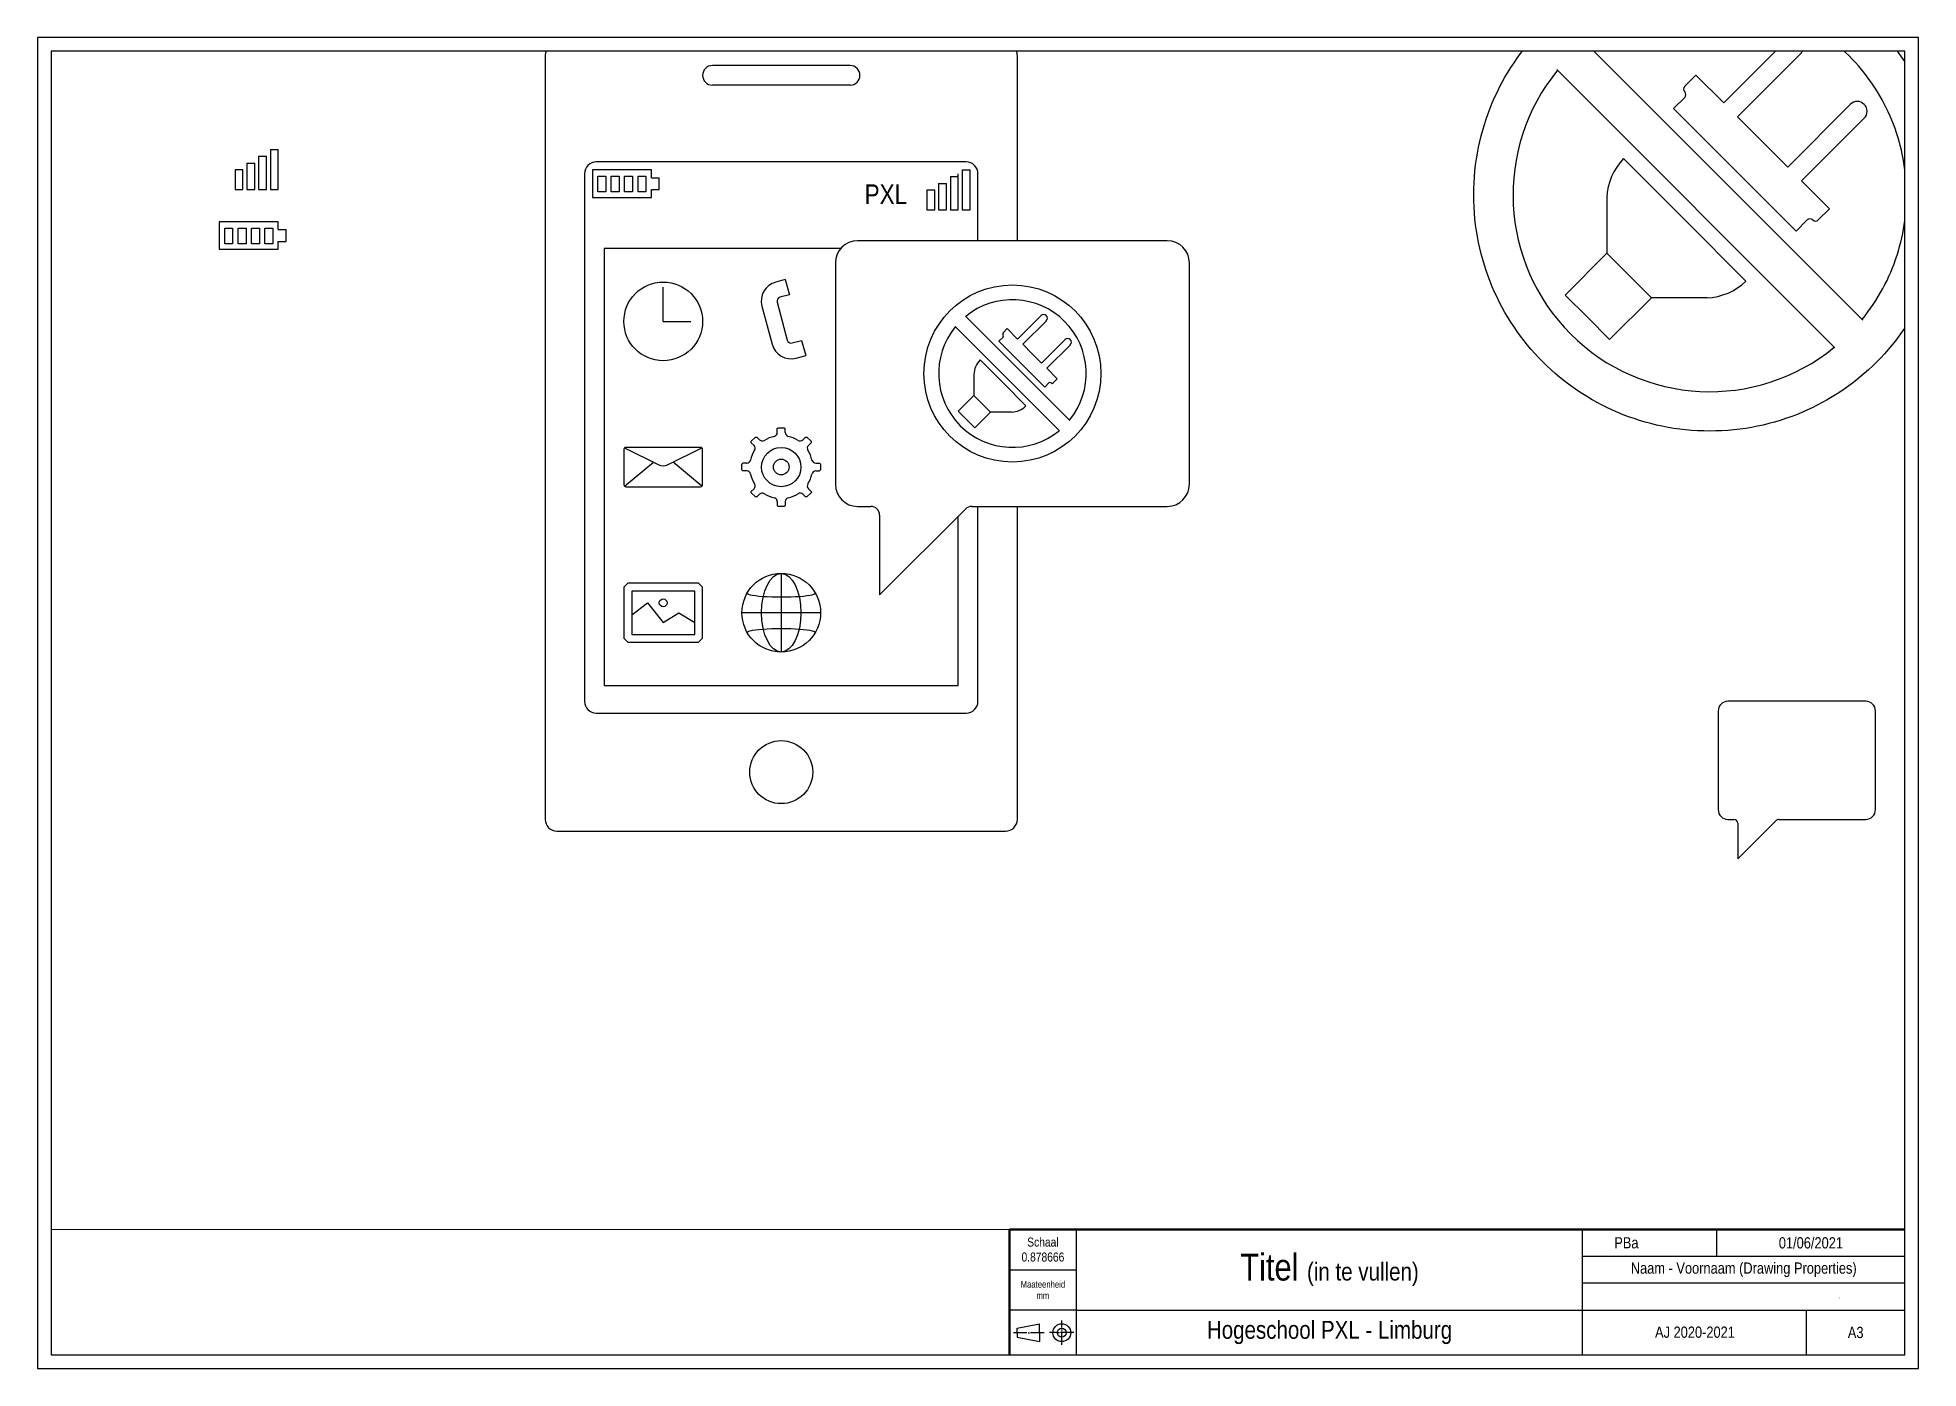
# Paper-space layout 'Landscape A3 (VP-DWGtoPDF)' of a CAD drawing. Header units: millimetres. Extents: x -44 to 376, y -34 to 263.
# The model-space entities are those that its viewports show. They can reach past a viewport. Long polylines and large blocks are cut down to what shows.
import ezdxf
from ezdxf.enums import TextEntityAlignment as Align

# ---------------------------------------------------------------- set-up
doc = ezdxf.new("R2010")
doc.units = ezdxf.units.MM
doc.header["$LTSCALE"] = 0.5
doc.linetypes.add('ACAD_ISO04W100', pattern=[30, 24, -3, 0, -3])
doc.layers.get('0').update_dxf_attribs({"color": 250})
for name, color, linetype, plot in [('00 Niet printen', 212, 'Continuous', False), ('Uitgeverij', 7, 'Continuous', False), ('VP Hidden', 252, 'Continuous', False)]:
    doc.layers.add(name, color=color, linetype=linetype, plot=plot)
doc.layers.add('Kader', color=7, linetype='Continuous')
doc.styles.add('A3NCAD Technic', font='technic_.ttf')
doc.styles.get("Standard").update_dxf_attribs({"font": 'verdana.ttf'})
doc.styles.add('Technic', font='technic_.ttf')

# ---------------------------------------------------------------- blocks, each defined once
blk = doc.blocks.new('*U26')
at = {"linetype": 'Continuous', "insert": (0, 0), "char_height": 4, "attachment_point": 5, "style": 'Technic'}
blk.add_mtext_dynamic_manual_height_columns('Hogeschool PXL - Limburg', width=113, gutter_width=12.5, heights=[0], dxfattribs=at)
blk = doc.blocks.new('*U28')
at = {"linetype": 'Continuous', "insert": (-0.18, -0.05), "char_height": 2.5, "width": 49.5442, "attachment_point": 5, "style": 'Technic'}
blk.add_mtext('AJ 2020-2021', dxfattribs=at)
blk = doc.blocks.new('*U29')
at = {"lineweight": 30, "insert": (0, 0), "char_height": 2.5, "width": 72, "attachment_point": 5, "style": 'Technic'}
blk.add_mtext('Naam - Voornaam (Drawing Properties)', dxfattribs=at)
blk = doc.blocks.new('*U27')
at = {"linetype": 'Continuous', "insert": (-7.91, 0.01), "char_height": 2.5, "attachment_point": 4, "style": 'Technic'}
blk.add_mtext_dynamic_manual_height_columns('PBa ', width=11.7286, gutter_width=12.5, heights=[0], dxfattribs=at)
blk = doc.blocks.new('*U24')
at = {"linetype": 'Continuous', "insert": (0, 0), "char_height": 2.5, "attachment_point": 5, "style": 'Technic'}
blk.add_mtext_dynamic_manual_height_columns('01/06/2021', width=4.131, gutter_width=12.5, heights=[0], dxfattribs=at)
blk = doc.blocks.new('*U14')
at = {"color": 7, "linetype": 'Continuous', "insert": (20.28, 0.11), "char_height": 1, "attachment_point": 1, "style": 'Technic'}
blk.add_mtext_dynamic_manual_height_columns('.', width=33.7428, gutter_width=12.5, heights=[0], dxfattribs=at)
blk = doc.blocks.new('*U18')
at = {"layer": 'Kader', "lineweight": -3}
for p, q in [((-6.35, 0.98), (-1.35, 1.98)), ((-6.35, -0.02), (-6.35, 0.98)), ((-1.35, -0.02), (-1.35, 1.98)), ((-6.35, -0.02), (-6.35, -1.02)), ((-6.35, -1.02), (-1.35, -2.02)), ((-1.35, -0.02), (-1.35, -2.02))]:
    blk.add_line(p, q, dxfattribs=at)
at = {"layer": 'Kader', "linetype": 'ACAD_ISO04W100', "lineweight": -3, "ltscale": 0.25}
for p, q in [((3.61, -2.73), (3.61, 2.71)), ((-0.35, -0.02), (-7.39, -0.02)), ((6.33, -0.01), (0.89, -0.01))]:
    blk.add_line(p, q, dxfattribs=at)
at = {"layer": 'Kader', "lineweight": -3}
for radius in [2, 1]:
    blk.add_circle((3.61, -0.02), radius, dxfattribs=at)
blk = doc.blocks.new('*U31')
at = {"layer": 'Kader', "linetype": 'Continuous', "insert": (7.5, -4.5), "char_height": 1.5, "width": 15, "attachment_point": 5, "style": 'Technic'}
blk.add_mtext('Maateenheid\\Pmm', dxfattribs=at)
blk = doc.blocks.new('*U34')
at = {"linetype": 'Continuous'}
for p, q in [((-1, 0.85), (-0.75, 1.1)), ((-1, -0.13), (-1, 0.85)), ((-0.75, 1.1), (0.75, 1.1)), ((0.75, 1.1), (1, 0.85)), ((1, -0.13), (1, 0.85))]:
    blk.add_line(p, q, dxfattribs=at)
for centre, start, end in [((-2, -0.13), 282.8396, 0), ((2, -0.13), 180, 257.1604)]:
    blk.add_arc(centre, 1, start, end, dxfattribs=at)
blk = doc.blocks.new('*U35')
at = {"color": 0, "linetype": 'ByBlock', "lineweight": -2, "transparency": 16777216}
blk.add_blockref('*U34', (41.53, 190.46), dxfattribs=at)
for p, rotation in [((35.23, 187.85), 45.00000000000001), ((47.82, 187.85), 315), ((32.63, 181.56), 90), ((50.43, 181.56), 270), ((35.23, 175.26), 135), ((47.82, 175.26), 225.0000000000001), ((41.53, 172.66), 180)]:
    blk.add_blockref('*U34', p, dxfattribs=dict(at, rotation=rotation))

msp = doc.modelspace()

# ---------------------------------------------------------------- linework, layer by layer
at = {"linetype": 'Continuous'}
for p, q in [((100, 297), (100, 103)), ((217, 300), (103, 300)), ((220, 250), (220, 297)), ((434.88, 229.82), (364.17, 300.53)), ((415.43, 300.89), (399.52, 284.98)), ((418.97, 297.35), (403.06, 281.44)), ((177.5, 294.5), (142.5, 294.5)), ((427.8, 222.75), (357.09, 293.46)), ((392.45, 292.05), (389.62, 289.22)), ((399.52, 284.98), (392.45, 292.05)), ((177.5, 289.5), (142.5, 289.5)), ((389.62, 287.8), (389.62, 287.8)), ((389.62, 286.39), (386.79, 283.56)), ((386.79, 283.56), (402.35, 268.01)), ((431.69, 284.62), (415.78, 268.71)), ((409.42, 275.08), (403.06, 281.44)), ((435.23, 281.09), (419.32, 265.18)), ((30.17, 273.18), (30.17, 262.99)), ((30.17, 273.18), (32.17, 273.18)), ((32.17, 262.99), (32.17, 273.18)), ((409.42, 275.08), (415.78, 268.71)), ((24.17, 269.72), (24.17, 262.99)), ((24.17, 269.72), (26.17, 269.72)), ((26.17, 262.99), (26.17, 269.72)), ((27.17, 271.45), (27.17, 262.99)), ((27.17, 271.45), (29.17, 271.45)), ((29.17, 262.99), (29.17, 271.45)), ((127, 268), (112, 268)), ((112, 268), (112, 261)), ((127, 268), (112, 268)), ((112, 268), (112, 261)), ((207, 270), (113, 270)), ((127, 266), (127, 268)), ((206, 268), (206, 257.8)), ((206, 268), (208, 268)), ((208, 257.8), (208, 268)), ((374.06, 270.83), (389.62, 255.28)), ((417.91, 252.45), (402.35, 268.01)), ((24.17, 262.99), (26.17, 262.99)), ((27.17, 262.99), (29.17, 262.99)), ((30.17, 262.99), (32.17, 262.99)), ((110, 267), (110, 133)), ((127, 266), (129, 266)), ((127, 261), (127, 263)), ((127, 263), (129, 263)), ((129, 263), (129, 266)), ((129, 263), (129, 266)), ((200, 264.54), (200, 257.8)), ((200, 264.54), (202, 264.54)), ((202, 257.8), (202, 264.54)), ((203, 266.27), (203, 257.8)), ((203, 266.27), (205, 266.27)), ((205, 257.8), (205, 267)), ((205, 257.8), (205, 266.27)), ((210, 250), (210, 267)), ((419.32, 265.18), (426.39, 258.11)), ((112, 261), (127, 261)), ((112, 261), (127, 261)), ((369.82, 260.93), (369.82, 246.79)), ((32.17, 254.81), (17.17, 254.81)), ((17.17, 254.81), (17.17, 247.81)), ((32.17, 254.81), (17.17, 254.81)), ((17.17, 254.81), (17.17, 247.81)), ((32.17, 252.81), (32.17, 254.81)), ((200, 257.8), (202, 257.8)), ((203, 257.8), (205, 257.8)), ((206, 257.8), (208, 257.8)), ((405.18, 239.72), (389.62, 255.28)), ((420.73, 255.28), (417.91, 252.45)), ((422.15, 255.28), (422.15, 255.28)), ((426.39, 258.11), (423.56, 255.28)), ((32.17, 252.81), (34.17, 252.81)), ((32.17, 247.81), (32.17, 249.81)), ((32.17, 249.81), (34.17, 249.81)), ((34.17, 249.81), (34.17, 252.81)), ((34.17, 249.81), (34.17, 252.81)), ((258.12, 250), (179.38, 250)), ((17.17, 247.81), (32.17, 247.81)), ((17.17, 247.81), (32.17, 247.81)), ((115, 248), (115, 137)), ((175.07, 248), (115, 248)), ((173.75, 244.38), (173.75, 188.12)), ((263.75, 188.12), (263.75, 244.38)), ((369.82, 246.79), (359.22, 236.19)), ((375.48, 241.14), (369.82, 246.79)), ((161.03, 240.13), (158.62, 239.48)), ((161.03, 240.13), (162.07, 236.27)), ((375.48, 241.14), (381.14, 235.48)), ((130, 229.5), (130, 238.19)), ((158.95, 234.39), (161.54, 224.74)), ((162.07, 236.27), (159.65, 235.62)), ((364.87, 230.53), (359.22, 236.19)), ((381.14, 235.48), (370.53, 224.87)), ((395.28, 235.48), (381.14, 235.48)), ((130, 229.5), (137, 229.5)), ((155.08, 233.36), (157.67, 223.7)), ((233.33, 204.32), (206.82, 230.83)), ((226.04, 230.97), (220.08, 225)), ((227.37, 229.64), (221.4, 223.67)), ((364.87, 230.53), (370.53, 224.87)), ((162.76, 224.03), (165.18, 224.68)), ((165.18, 224.68), (166.21, 220.81)), ((230.68, 201.67), (204.17, 228.18)), ((216.36, 225.53), (215.3, 224.47)), ((217.42, 227.65), (216.36, 226.59)), ((216.36, 226.06), (216.36, 226.06)), ((220.08, 225), (217.42, 227.65)), ((232.14, 224.87), (226.17, 218.9)), ((163.8, 220.16), (166.21, 220.81)), ((215.3, 224.47), (221.14, 218.64)), ((223.79, 221.29), (221.4, 223.67)), ((223.79, 221.29), (226.17, 218.9)), ((233.47, 223.54), (227.5, 217.58)), ((208.94, 215.98), (208.94, 210.68)), ((210.53, 219.7), (216.36, 213.86)), ((226.97, 212.8), (221.14, 218.64)), ((227.5, 217.58), (230.15, 214.92)), ((208.94, 210.68), (204.96, 206.7)), ((211.06, 208.56), (208.94, 210.68)), ((222.2, 208.03), (216.36, 213.86)), ((228.03, 213.86), (226.97, 212.8)), ((228.56, 213.86), (228.56, 213.86)), ((230.15, 214.92), (229.09, 213.86)), ((207.08, 204.58), (204.96, 206.7)), ((213.18, 206.44), (209.2, 202.46)), ((211.06, 208.56), (213.18, 206.44)), ((218.48, 206.44), (213.18, 206.44)), ((207.08, 204.58), (209.2, 202.46)), ((120.2, 197.4), (128.88, 193.06)), ((131.12, 193.06), (139.8, 197.4)), ((120.16, 187.63), (127.5, 193.75)), ((130, 192.5), (130, 192.5)), ((139.84, 187.63), (132.5, 193.75)), ((179.38, 182.5), (182.75, 182.5)), ((185, 160), (206.84, 181.84)), ((208.43, 182.5), (258.12, 182.5)), ((210, 133), (210, 182.5)), ((220, 103), (220, 182.5)), ((185, 180.25), (185, 160)), ((205, 137), (205, 180)), ((160, 165.5), (160, 145.5)), ((138, 161), (122, 161)), ((122, 161), (122, 150)), ((122, 155), (126, 158)), ((126, 158), (126, 158)), ((126, 158), (130, 153)), ((138, 150), (138, 161)), ((130, 153), (134, 155.5)), ((134, 155.5), (138, 153)), ((170, 155.5), (150, 155.5)), ((122, 150), (138, 150)), ((115, 137), (205, 137)), ((113, 130), (207, 130)), ((398.11, 130.5), (398.11, 105.5)), ((435.61, 133), (400.61, 133)), ((438.11, 105.5), (438.11, 130.5)), ((400.61, 103), (402.11, 103)), ((403.11, 93), (412.82, 102.71)), ((403.11, 102), (403.11, 93)), ((413.52, 103), (435.61, 103)), ((103, 100), (217, 100))]:
    msp.add_line(p, q, dxfattribs=at)
for points in [[(21.17, 262.99), (23.17, 262.99), (23.17, 267.99), (21.17, 267.99)], [(113.4, 262.4), (113.4, 266.4), (115.4, 266.4), (115.4, 262.4)], [(116.8, 262.4), (116.8, 266.4), (118.8, 266.4), (118.8, 262.4)], [(120.2, 262.4), (120.2, 266.4), (122.2, 266.4), (122.2, 262.4)], [(123.6, 262.4), (123.6, 266.4), (125.6, 266.4), (125.6, 262.4)], [(197, 257.8), (199, 257.8), (199, 262.8), (197, 262.8)], [(18.57, 249.21), (18.57, 253.21), (20.57, 253.21), (20.57, 249.21)], [(21.97, 249.21), (21.97, 253.21), (23.97, 253.21), (23.97, 249.21)], [(25.37, 249.21), (25.37, 253.21), (27.37, 253.21), (27.37, 249.21)], [(28.77, 249.21), (28.77, 253.21), (30.77, 253.21), (30.77, 249.21)], [(121, 148), (139, 148), (140, 149), (140, 162), (139, 163), (121, 163), (120, 162), (120, 149)]]:
    msp.add_lwpolyline(points, close=True, dxfattribs=at)
msp.add_lwpolyline([(120.5, 187.5), (139.5, 187.5, 0.414214), (140, 188), (140, 197, 0.414214), (139.5, 197.5), (120.5, 197.5, 0.414214), (120, 197), (120, 188, 0.414214)], format="xyb", close=True, dxfattribs=at)
for centre, radius in [((395.99, 261.64), 60), ((130, 229.5), 10), ((218.75, 216.25), 22.5), ((160, 192.5), 5), ((160, 192.5), 2), ((160, 155.5), 10), ((130, 158), 1), ((160, 115), 8)]:
    msp.add_circle(centre, radius, dxfattribs=at)
for centre, radius, start, end in [((395.99, 261.64), 50, 320.7392, 129.2608), ((417.2, 299.12), 2.5, 315, 135), ((103, 297), 3, 90, 180), ((217, 297), 3, 0, 90), ((142.5, 292), 2.5, 90, 270), ((177.5, 292), 2.5, 270, 90), ((395.99, 261.64), 50, 140.7392, 309.2608), ((390.33, 288.51), 1, 135, 225), ((388.91, 287.1), 1, 315, 45), ((433.46, 282.86), 2.5, 315, 135), ((113, 267), 3, 90, 180), ((207, 267), 3, 0, 90), ((384.81, 260.37), 15, 135.7619, 177.8409), ((421.44, 254.57), 1, 45, 135), ((422.86, 255.98), 1, 225, 315), ((179.38, 244.38), 5.62, 90, 180), ((258.12, 244.38), 5.62, 0, 90), ((159.91, 234.65), 5, 105, 195), ((394.71, 250.47), 15, 272.1591, 314.2381), ((159.91, 234.65), 1, 105, 195), ((218.75, 216.25), 18.75, 320.7392, 129.2608), ((226.7, 230.3), 0.938, 315, 135), ((162.5, 224.99), 1, 195, 285), ((218.75, 216.25), 18.75, 140.7392, 309.2608), ((216.63, 226.33), 0.375, 135, 225), ((216.1, 225.8), 0.375, 315, 45), ((232.8, 224.2), 0.938, 315, 135), ((162.5, 224.99), 5, 195, 285), ((214.56, 215.77), 5.62, 135.7619, 177.8409), ((228.3, 213.6), 0.375, 45, 135), ((228.83, 214.13), 0.375, 225, 315), ((218.27, 212.06), 5.62, 272.1591, 314.2381), ((160, 192.5), 8, 147.8396, 167.1604), ((160, 192.5), 8, 102.8396, 122.1604), ((160, 192.5), 8, 57.8396, 77.1604), ((160, 192.5), 8, 12.8396, 32.1604), ((130, 195.3), 2.5, 243.4349, 296.5651), ((160, 192.5), 8, 192.8396, 212.1604), ((160, 192.5), 8, 327.8396, 347.1604), ((179.38, 188.12), 5.62, 180, 270), ((258.12, 188.12), 5.62, 270, 0), ((160, 192.5), 8, 237.8396, 257.1604), ((160, 192.5), 8, 282.8396, 302.1604), ((182.75, 180.25), 2.25, 0, 90), ((208.43, 180.25), 2.25, 90, 135), ((113, 133), 3, 180, 270), ((207, 133), 3, 270, 0), ((400.61, 130.5), 2.5, 90, 180), ((435.61, 130.5), 2.5, 0, 90), ((400.61, 105.5), 2.5, 180, 270), ((435.61, 105.5), 2.5, 270, 0), ((103, 103), 3, 180, 270), ((217, 103), 3, 270, 0), ((402.11, 102), 1, 0, 90), ((413.52, 102), 1, 90, 135)]:
    msp.add_arc(centre, radius, start, end, dxfattribs=at)
msp.add_ellipse((160, 155.5), major_axis=(0, 10), ratio=0.5, dxfattribs=at)
msp.add_ellipse((160, 160.5), major_axis=(-8.66, 0), ratio=0.11547, start_param=6.147635, end_param=9.560328, dxfattribs=at)
at = {"linetype": 'Continuous', "extrusion": (0, 0, -1)}
msp.add_ellipse((160, 150.5), major_axis=(-8.66, 0), ratio=0.11547, start_param=6.147635, end_param=9.560328, dxfattribs=at)

# ---------------------------------------------------------------- block references
at = {"linetype": 'Continuous'}
msp.add_blockref('*U35', (118.47, 10.94), dxfattribs=at)

# ---------------------------------------------------------------- texts
at = {"linetype": 'Continuous', "style": 'A3NCAD Technic'}
msp.add_text('PXL', height=5, dxfattribs=at).set_placement((192, 257.8), align=Align.BOTTOM_RIGHT)

psp = doc.layouts.new('Landscape A3 (VP-DWGtoPDF)')

# ---------------------------------------------------------------- linework, layer by layer
at = {"layer": '00 Niet printen', "linetype": 'Continuous'}
psp.add_lwpolyline([(-44.44, -33.54), (375.56, -33.54), (375.56, 263.46), (-44.44, 263.46)], close=True, dxfattribs=at)
at = {"layer": 'Kader', "lineweight": 50}
for p, q in [((372.56, -2.54), (172.56, -2.54)), ((172.56, -2.54), (172.56, -30.54))]:
    psp.add_line(p, q, dxfattribs=at)
at = {"layer": 'Kader', "lineweight": 30}
for p, q in [((187.56, -30.54), (187.56, -2.54)), ((300.56, -30.54), (300.56, -2.54)), ((330.56, -8.54), (330.56, -2.54)), ((372.56, -30.54), (372.56, -2.54)), ((372.56, -8.54), (300.56, -8.54)), ((372.56, -14.54), (300.56, -14.54)), ((187.56, -20.54), (372.56, -20.54)), ((350.56, -30.54), (350.56, -20.54))]:
    psp.add_line(p, q, dxfattribs=at)
at = {"layer": 'Kader', "linetype": 'Continuous', "lineweight": 30}
for p, q in [((172.56, -11.54), (187.56, -11.54)), ((187.56, -20.54), (172.56, -20.54))]:
    psp.add_line(p, q, dxfattribs=at)
at = {"layer": 'Kader', "linetype": 'Continuous'}
psp.add_lwpolyline([(-41.44, -30.54), (372.56, -30.54), (372.56, 260.46), (-41.44, 260.46)], close=True, dxfattribs=at)

# ---------------------------------------------------------------- block references
at = {"linetype": 'Continuous'}
psp.add_blockref('*U31', (172.56, -11.54), dxfattribs=at)
at = {"layer": 'Kader', "linetype": 'Continuous'}
for name, p in [('*U24', (351.56, -5.54)), ('*U27', (315.56, -5.54)), ('*U29', (336.56, -11.54)), ('*U26', (244.06, -25.54)), ('*U28', (325.85, -25.43))]:
    psp.add_blockref(name, p, dxfattribs=at)
at = {"layer": 'Kader', "linetype": 'Continuous', "lineweight": -3}
psp.add_blockref('*U18', (180.67, -25.56), dxfattribs=at)
at = {"layer": 'Uitgeverij', "linetype": 'Continuous'}
psp.add_blockref('*U14', (337.43, -17.04), dxfattribs=at)

# ---------------------------------------------------------------- texts
at = {"linetype": 'Continuous', "insert": (180.06, -7.04), "char_height": 2, "attachment_point": 5, "style": 'A3NCAD Technic'}
psp.add_mtext_dynamic_manual_height_columns('Schaal\\P0.878666', width=15, gutter_width=12.5, heights=[0], dxfattribs=at)
at = {"layer": 'Kader', "insert": (244.06, -11.54), "char_height": 6, "width": 113, "attachment_point": 5}
psp.add_mtext('{\\fTechnic|b0|i0|c2|p2;Titel \\H0.66667x;(in te vullen)}', dxfattribs=at)
at = {"layer": 'Kader', "lineweight": 30, "insert": (361.56, -25.54), "char_height": 2.5, "width": 22, "attachment_point": 5}
psp.add_mtext('{\\fTechnic|b0|i0|c2|p2;A3}', dxfattribs=at)

# ---------------------------------------------------------------- viewports
at = {"layer": 'VP Hidden', "linetype": 'Continuous'}
psp.add_viewport(center=(165.56, 128.96), size=(414, 263), view_center_point=(210, 148.5), view_height=299.3173, dxfattribs=at)

doc.saveas('drawing.dxf')
